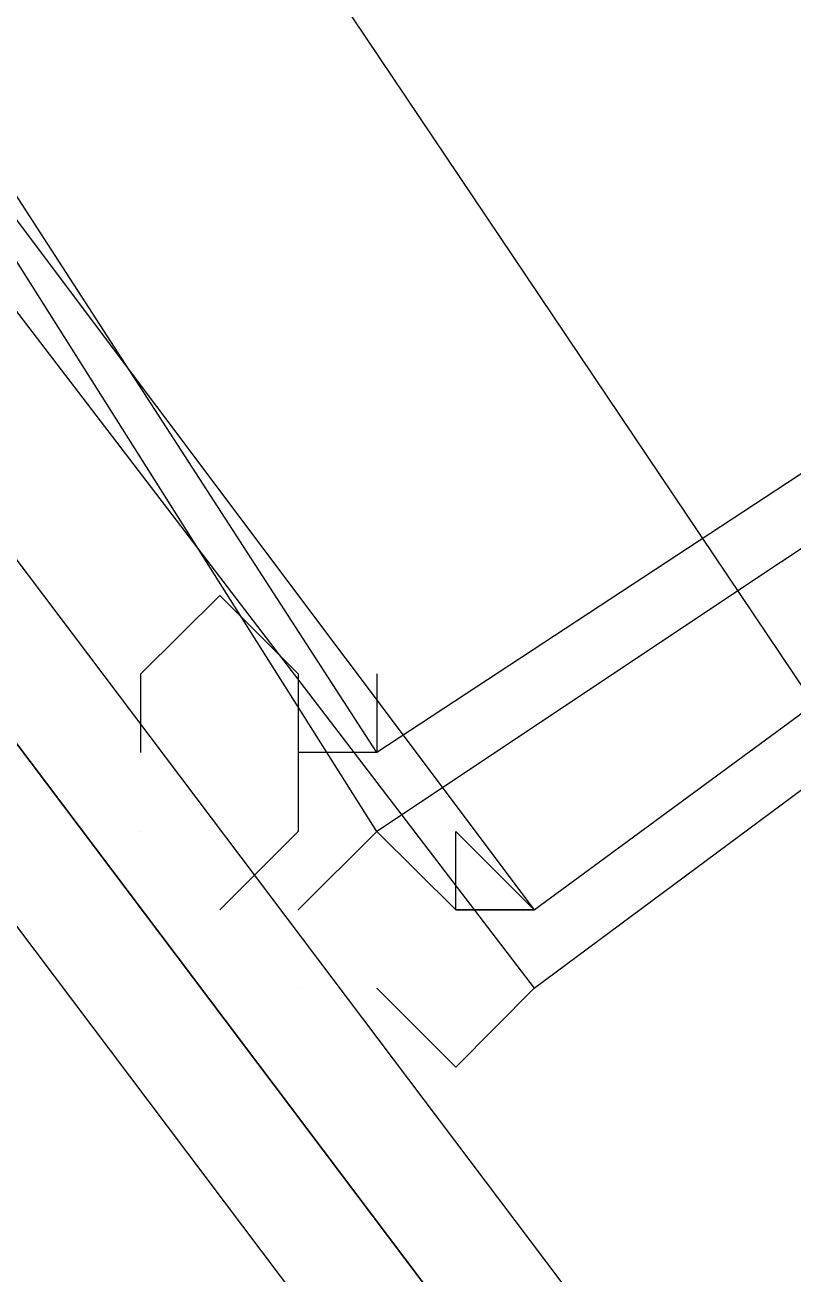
# Model space of a CAD drawing. Header units: feet. Extents: x -84 to 198, y -22 to 181.
# Drawn here: x 25.3937 to 25.5239, y 25.0093 to 25.2211 of the extents above; entities that cross this region are included whole.
import ezdxf

# ---------------------------------------------------------------- set-up
doc = ezdxf.new("R2010")
doc.units = ezdxf.units.FT
doc.layers.add('A-LINEA', color=7, linetype='CONTINUOUS')

msp = doc.modelspace()

# ---------------------------------------------------------------- linework, layer by layer
at = {"layer": 'A-LINEA'}
for p, q in [((22.9956, 28.8755), (26.704, 23.3541)), ((22.9956, 28.8755), (26.704, 23.3541)), ((25.4133, 25.0978), (25.4133, 25.0978)), ((25.4133, 25.0978), (25.4133, 25.0978)), ((25.4133, 25.0844), (25.4133, 25.0844)), ((25.4133, 25.0844), (25.4133, 25.0844)), ((25.4267, 25.0844), (25.4267, 25.0844)), ((25.4267, 25.0844), (25.4267, 25.0844)), ((25.44, 25.0578), (25.44, 25.0578)), ((25.44, 25.0578), (25.44, 25.0578))]:
    msp.add_line(p, q, dxfattribs=at)
for points in [[(25.7867, 25.6444), (25.9333, 25.4044), (25.4533, 25.0844), (25.2933, 25.3378), (25.7867, 25.6444)], [(25.7867, 25.6444), (25.9333, 25.4044), (25.4533, 25.0844), (25.2933, 25.3378), (25.7867, 25.6444)], [(25.9467, 25.4044), (25.7733, 25.6444), (25.3067, 25.2844), (25.48, 25.0578), (25.9467, 25.4044)], [(25.9467, 25.4044), (25.7733, 25.6444), (25.3067, 25.2844), (25.48, 25.0578), (25.9467, 25.4044)], [(25.7733, 25.6311), (25.92, 25.4044), (25.4533, 25.0978), (25.3067, 25.3244), (25.7733, 25.6311)], [(25.7733, 25.6311), (25.92, 25.4044), (25.4533, 25.0978), (25.3067, 25.3244), (25.7733, 25.6311)], [(25.9333, 25.4044), (25.7733, 25.6311), (25.32, 25.2844), (25.48, 25.0711), (25.9333, 25.4044)], [(25.9333, 25.4044), (25.7733, 25.6311), (25.32, 25.2844), (25.48, 25.0711), (25.9333, 25.4044)], [(27.7467, 21.9778), (25.3733, 25.1244), (25.3867, 25.1378), (27.76, 21.9911), (27.76, 21.9778), (27.7467, 21.9778)], [(27.7467, 21.9778), (25.3733, 25.1244), (25.3867, 25.1378), (27.76, 21.9911), (27.76, 21.9778), (27.7467, 21.9778)], [(27.7333, 21.9644), (25.36, 25.1111), (25.3733, 25.1244), (27.7467, 21.9778), (27.7467, 21.9644), (27.7333, 21.9644)], [(27.7333, 21.9644), (25.36, 25.1111), (25.3733, 25.1244), (27.7467, 21.9778), (27.7467, 21.9644), (27.7333, 21.9644)], [(25.4133, 25.0978), (25.4133, 25.0978), (25.4133, 25.1111), (25.4133, 25.1111), (25.4267, 25.1244), (25.4267, 25.1244), (25.44, 25.1111), (25.44, 25.1111), (25.44, 25.1111), (25.44, 25.1111), (25.44, 25.1111), (25.44, 25.1111), (25.44, 25.1111)], [(25.4133, 25.0978), (25.4133, 25.0978), (25.4133, 25.1111), (25.4133, 25.1111), (25.4267, 25.1244), (25.4267, 25.1244), (25.44, 25.1111), (25.44, 25.1111), (25.44, 25.1111), (25.44, 25.1111), (25.44, 25.1111), (25.44, 25.1111), (25.44, 25.1111)], [(25.4533, 25.1111), (25.4533, 25.0978), (25.44, 25.0978), (25.44, 25.0978), (25.44, 25.0978), (25.44, 25.0978), (25.44, 25.0844), (25.44, 25.0844), (25.4267, 25.0711), (25.4267, 25.0711), (25.4267, 25.0711)], [(25.4533, 25.1111), (25.4533, 25.0978), (25.44, 25.0978), (25.44, 25.0978), (25.44, 25.0978), (25.44, 25.0978), (25.44, 25.0844), (25.44, 25.0844), (25.4267, 25.0711), (25.4267, 25.0711), (25.4267, 25.0711)], [(25.44, 25.1111), (25.44, 25.0978), (25.44, 25.0978), (25.44, 25.0978), (25.44, 25.0978)], [(25.44, 25.1111), (25.44, 25.0978), (25.44, 25.0978), (25.44, 25.0978), (25.44, 25.0978)], [(25.44, 25.0711), (25.44, 25.0711), (25.44, 25.0711), (25.4533, 25.0844), (25.4533, 25.0844), (25.4667, 25.0711), (25.4667, 25.0711), (25.4667, 25.0711), (25.4667, 25.0844), (25.4667, 25.0844), (25.48, 25.0711), (25.48, 25.0711), (25.48, 25.0711), (25.48, 25.0711), (25.48, 25.0711), (25.48, 25.0711), (25.48, 25.0711)], [(25.44, 25.0711), (25.44, 25.0711), (25.44, 25.0711), (25.4533, 25.0844), (25.4533, 25.0844), (25.4667, 25.0711), (25.4667, 25.0711), (25.4667, 25.0711), (25.4667, 25.0844), (25.4667, 25.0844), (25.48, 25.0711), (25.48, 25.0711), (25.48, 25.0711), (25.48, 25.0711), (25.48, 25.0711), (25.48, 25.0711), (25.48, 25.0711)], [(25.48, 25.0578), (25.48, 25.0578), (25.48, 25.0578), (25.4667, 25.0444), (25.4667, 25.0444), (25.4667, 25.0444), (25.4533, 25.0578), (25.4533, 25.0578), (25.4533, 25.0578)], [(25.48, 25.0578), (25.48, 25.0578), (25.48, 25.0578), (25.4667, 25.0444), (25.4667, 25.0444), (25.4667, 25.0444), (25.4533, 25.0578), (25.4533, 25.0578), (25.4533, 25.0578)]]:
    msp.add_lwpolyline(points, dxfattribs=at)
msp.add_lwpolyline([(25.4667, 25.0711), (25.48, 25.0711), (25.48, 25.0711), (25.4667, 25.0711)], close=True, dxfattribs=at)
msp.add_lwpolyline([(25.4667, 25.0711), (25.48, 25.0711), (25.48, 25.0711), (25.4667, 25.0711)], close=True, dxfattribs=at)

doc.saveas('drawing.dxf')
